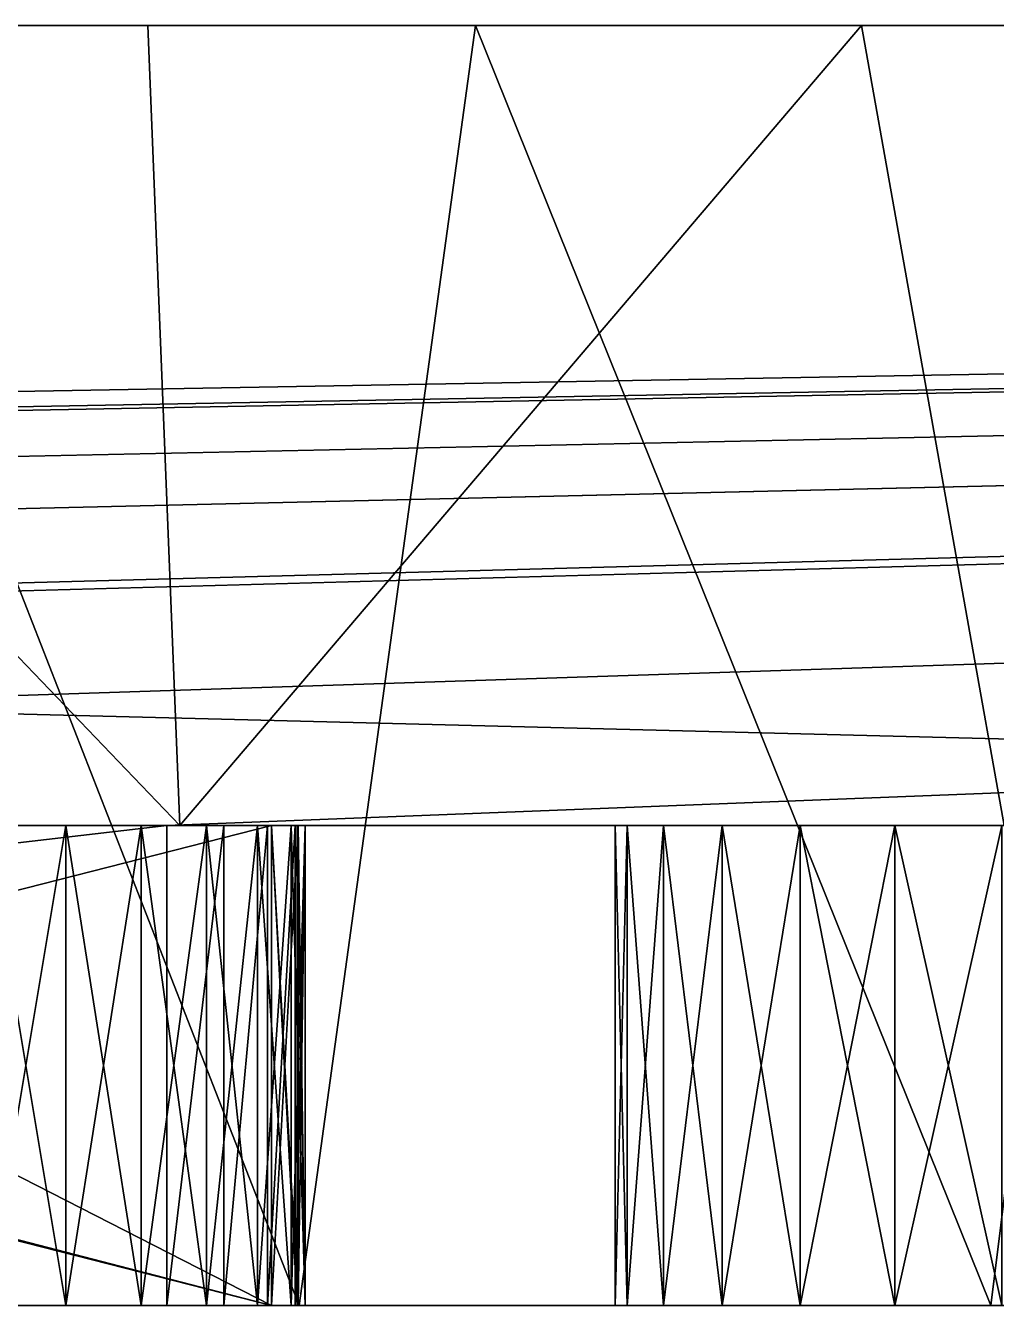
# Model space of a CAD drawing. Header units: millimetres. Extents: x -79 to 79, y 0 to 4.
# Drawn here: x 6.008 to 9.042, y 0 to 4 of the extents above; entities that cross this region are included whole.
import ezdxf

# ---------------------------------------------------------------- set-up
doc = ezdxf.new("R2010")
doc.units = ezdxf.units.MM
doc.header["$LTSCALE"] = 57.942387
for name, color, linetype in [('1', 7, 'CONTINUOUS'), ('14', 7, 'CONTINUOUS'), ('141', 7, 'CONTINUOUS'), ('146', 7, 'CONTINUOUS'), ('151', 7, 'CONTINUOUS'), ('17', 7, 'CONTINUOUS'), ('18', 7, 'CONTINUOUS'), ('188', 7, 'CONTINUOUS'), ('189', 7, 'CONTINUOUS'), ('2', 7, 'CONTINUOUS'), ('22', 7, 'CONTINUOUS'), ('23', 7, 'CONTINUOUS'), ('37', 7, 'CONTINUOUS'), ('38', 7, 'CONTINUOUS'), ('42', 7, 'CONTINUOUS'), ('43', 7, 'CONTINUOUS'), ('5', 7, 'CONTINUOUS'), ('77', 7, 'CONTINUOUS'), ('78', 7, 'CONTINUOUS')]:
    doc.layers.add(name, color=color, linetype=linetype)

msp = doc.modelspace()

# ---------------------------------------------------------------- linework, layer by layer
at = {"layer": '1', "color": 7, "linetype": 'CONTINUOUS'}
for points in [[(-6.4491, 0, 38.5), (6.4491, 0, 38.5), (-79, 0, 42.5), (-6.4491, 0, 38.5)], [(6.4491, 0, 38.5), (20.3188, 0, 38.1743), (-79, 0, 42.5), (6.4491, 0, 38.5)], [(20.5786, 0, 38.5), (21.8478, 0, 38.5), (-79, 0, 42.5), (20.5786, 0, 38.5)], [(21.8478, 0, 38.5), (35.6625, 0, 38.1477), (-79, 0, 42.5), (21.8478, 0, 38.5)], [(20.432, 0, 38.3515), (20.5786, 0, 38.5), (-79, 0, 42.5), (20.432, 0, 38.3515)], [(20.3188, 0, 38.1743), (20.432, 0, 38.3515), (-79, 0, 42.5), (20.3188, 0, 38.1743)], [(35.9773, 0, 38.5), (48.8756, 0, 38.5), (-79, 0, 42.5), (35.9773, 0, 38.5)], [(48.8756, 0, 38.5), (62.7452, 0, 38.1743), (-79, 0, 42.5), (48.8756, 0, 38.5)], [(35.7988, 0, 38.3427), (35.9773, 0, 38.5), (-79, 0, 42.5), (35.7988, 0, 38.3427)], [(35.6625, 0, 38.1477), (35.7988, 0, 38.3427), (-79, 0, 42.5), (35.6625, 0, 38.1477)], [(63.005, 0, 38.5), (64.2742, 0, 38.5), (-79, 0, 42.5), (63.005, 0, 38.5)], [(-79, 0, 42.5), (64.2742, 0, 38.5), (79, 0, 42.5), (-79, 0, 42.5)], [(62.8585, 0, 38.3515), (63.005, 0, 38.5), (-79, 0, 42.5), (62.8585, 0, 38.3515)], [(62.7452, 0, 38.1743), (62.8585, 0, 38.3515), (-79, 0, 42.5), (62.7452, 0, 38.1743)], [(0.8944, 0, -25.4653), (6.7764, 0, -37.2292), (0.9897, 0, -16.7707), (0.8944, 0, -25.4653)], [(6.7764, 0, 37.2292), (0.8944, 0, 25.4653), (6.7764, 0, 5.1972), (6.7764, 0, 37.2292)], [(6.7764, 0, 5.1972), (0.8944, 0, 25.4653), (0.8944, 0, 16.9611), (6.7764, 0, 5.1972)], [(0.9897, 0, -16.7707), (6.7764, 0, -37.2292), (6.7764, 0, -5.1972), (0.9897, 0, -16.7707)], [(6.7764, 0, -47.6236), (3.8412, 0, -53.4941), (4.6222, 0, -57.4909), (6.7764, 0, -47.6236)], [(6.8632, 0, -57.4807), (6.7764, 0, -47.6236), (4.6222, 0, -57.4909), (6.8632, 0, -57.4807)], [(6.1335, 0, -38.6442), (5.882, 0, -38.6764), (6.1335, 0, -46.2086), (6.1335, 0, -38.6442)], [(6.1335, 0, -46.2086), (5.882, 0, -38.6764), (5.882, 0, -46.1764), (6.1335, 0, -46.2086)], [(6.1335, 0, 3.7822), (5.882, 0, 3.75), (6.1335, 0, -3.7822), (6.1335, 0, 3.7822)], [(6.1335, 0, -3.7822), (5.882, 0, 3.75), (5.882, 0, -3.75), (6.1335, 0, -3.7822)], [(6.3689, 0, -38.5498), (6.1335, 0, -38.6442), (6.3689, 0, -46.303), (6.3689, 0, -38.5498)], [(6.3689, 0, -46.303), (6.1335, 0, -38.6442), (6.1335, 0, -46.2086), (6.3689, 0, -46.303)], [(6.3689, 0, 3.8766), (6.1335, 0, 3.7822), (6.3689, 0, -3.8766), (6.3689, 0, 3.8766)], [(6.3689, 0, -3.8766), (6.1335, 0, 3.7822), (6.1335, 0, -3.7822), (6.3689, 0, -3.8766)], [(6.573, 0, -38.3992), (6.3689, 0, -38.5498), (6.573, 0, -46.4536), (6.573, 0, -38.3992)], [(6.573, 0, -46.4536), (6.3689, 0, -38.5498), (6.3689, 0, -46.303), (6.573, 0, -46.4536)], [(6.573, 0, 4.0272), (6.3689, 0, 3.8766), (6.573, 0, -4.0272), (6.573, 0, 4.0272)], [(6.573, 0, -4.0272), (6.3689, 0, 3.8766), (6.3689, 0, -3.8766), (6.573, 0, -4.0272)], [(6.4491, 0, 38.5), (6.6276, 0, 38.3427), (20.3188, 0, 38.1743), (6.4491, 0, 38.5)], [(6.7326, 0, -38.2021), (6.573, 0, -38.3992), (6.7326, 0, -46.6507), (6.7326, 0, -38.2021)], [(6.7326, 0, -46.6507), (6.573, 0, -38.3992), (6.573, 0, -46.4536), (6.7326, 0, -46.6507)], [(6.7326, 0, 4.2243), (6.573, 0, 4.0272), (6.7326, 0, -4.2243), (6.7326, 0, 4.2243)], [(6.7326, 0, -4.2243), (6.573, 0, 4.0272), (6.573, 0, -4.0272), (6.7326, 0, -4.2243)], [(6.6276, 0, 38.3427), (6.7639, 0, 38.1477), (20.3188, 0, 38.1743), (6.6276, 0, 38.3427)], [(6.8375, 0, -37.9712), (6.7326, 0, -38.2021), (6.8375, 0, -46.8816), (6.8375, 0, -37.9712)], [(6.8375, 0, -46.8816), (6.7326, 0, -38.2021), (6.7326, 0, -46.6507), (6.8375, 0, -46.8816)], [(6.8375, 0, 4.4552), (6.7326, 0, 4.2243), (6.8375, 0, -4.4552), (6.8375, 0, 4.4552)], [(6.8375, 0, -4.4552), (6.7326, 0, 4.2243), (6.7326, 0, -4.2243), (6.8375, 0, -4.4552)], [(6.7639, 0, 38.1477), (6.8503, 0, 37.926), (13.5985, 0, 20.7121), (6.7639, 0, 38.1477)], [(20.3188, 0, 38.1743), (6.7639, 0, 38.1477), (14.4368, 0, 26.4104), (20.3188, 0, 38.1743)], [(14.4368, 0, 26.4104), (6.7639, 0, 38.1477), (14.3531, 0, 26.171), (14.4368, 0, 26.4104)], [(14.3531, 0, 26.171), (6.7639, 0, 38.1477), (14.3322, 0, 25.9183), (14.3531, 0, 26.171)], [(14.3322, 0, 25.9183), (6.7639, 0, 38.1477), (13.5985, 0, 20.7121), (14.3322, 0, 25.9183)], [(6.7764, 0, -37.2292), (6.8601, 0, -37.4686), (6.7764, 0, -5.1972), (6.7764, 0, -37.2292)], [(6.7764, 0, -5.1972), (6.8601, 0, -37.4686), (6.8601, 0, -4.9578), (6.7764, 0, -5.1972)], [(6.8568, 0, 37.4534), (6.7764, 0, 37.2292), (6.8601, 0, 4.9578), (6.8568, 0, 37.4534)], [(6.8601, 0, 4.9578), (6.7764, 0, 37.2292), (6.7764, 0, 5.1972), (6.8601, 0, 4.9578)], [(6.8601, 0, -47.3842), (6.7764, 0, -47.6236), (6.8632, 0, -57.4807), (6.8601, 0, -47.3842)], [(6.881, 0, -37.7214), (6.8375, 0, -37.9712), (6.881, 0, -47.1315), (6.881, 0, -37.7214)], [(6.881, 0, -47.1315), (6.8375, 0, -37.9712), (6.8375, 0, -46.8816), (6.881, 0, -47.1315)], [(6.881, 0, 4.7051), (6.8375, 0, 4.4552), (6.881, 0, -4.7051), (6.881, 0, 4.7051)], [(6.881, 0, -4.7051), (6.8375, 0, 4.4552), (6.8375, 0, -4.4552), (6.881, 0, -4.7051)], [(6.8503, 0, 37.926), (6.8819, 0, 37.69), (10.25, 0, 20), (6.8503, 0, 37.926)], [(13.5985, 0, 20.7121), (6.8503, 0, 37.926), (13.4156, 0, 21.0287), (13.5985, 0, 20.7121)], [(13.4156, 0, 21.0287), (6.8503, 0, 37.926), (13.1709, 0, 21.3004), (13.4156, 0, 21.0287)], [(13.1709, 0, 21.3004), (6.8503, 0, 37.926), (12.8752, 0, 21.5153), (13.1709, 0, 21.3004)], [(12.8752, 0, 21.5153), (6.8503, 0, 37.926), (12.5411, 0, 21.6642), (12.8752, 0, 21.5153)], [(12.5411, 0, 21.6642), (6.8503, 0, 37.926), (12.1831, 0, 21.7404), (12.5411, 0, 21.6642)], [(12.1831, 0, 21.7404), (6.8503, 0, 37.926), (11.8169, 0, 21.7404), (12.1831, 0, 21.7404)], [(11.8169, 0, 21.7404), (6.8503, 0, 37.926), (11.4589, 0, 21.6642), (11.8169, 0, 21.7404)], [(11.4589, 0, 21.6642), (6.8503, 0, 37.926), (11.1248, 0, 21.5153), (11.4589, 0, 21.6642)], [(11.1248, 0, 21.5153), (6.8503, 0, 37.926), (10.8291, 0, 21.3004), (11.1248, 0, 21.5153)], [(10.8291, 0, 21.3004), (6.8503, 0, 37.926), (10.5844, 0, 21.0287), (10.8291, 0, 21.3004)], [(10.5844, 0, 21.0287), (6.8503, 0, 37.926), (10.4015, 0, 20.7121), (10.5844, 0, 21.0287)], [(10.4015, 0, 20.7121), (6.8503, 0, 37.926), (10.2884, 0, 20.3644), (10.4015, 0, 20.7121)], [(10.2884, 0, 20.3644), (6.8503, 0, 37.926), (10.25, 0, 20), (10.2884, 0, 20.3644)], [(6.8819, 0, 37.69), (6.8568, 0, 37.4534), (6.881, 0, 4.7051), (6.8819, 0, 37.69)], [(6.881, 0, 4.7051), (6.8568, 0, 37.4534), (6.8601, 0, 4.9578), (6.881, 0, 4.7051)], [(6.8601, 0, -37.4686), (6.881, 0, -37.7214), (6.8601, 0, -4.9578), (6.8601, 0, -37.4686)], [(6.8601, 0, -4.9578), (6.881, 0, -37.7214), (6.881, 0, -4.7051), (6.8601, 0, -4.9578)], [(6.881, 0, -47.1315), (6.8601, 0, -47.3842), (6.8632, 0, -57.4807), (6.881, 0, -47.1315)], [(9.025, 0, -57.4674), (6.881, 0, -47.1315), (6.8632, 0, -57.4807), (9.025, 0, -57.4674)], [(6.881, 0, -37.7214), (6.881, 0, -47.1315), (9.025, 0, -57.4674), (6.881, 0, -37.7214)], [(6.881, 0, -37.7214), (7.85, 0, -29), (6.881, 0, -4.7051), (6.881, 0, -37.7214)], [(7.85, 0, -29), (6.881, 0, -37.7214), (9.025, 0, -57.4674), (7.85, 0, -29)], [(7.85, 0, -29), (6.8819, 0, 37.69), (6.881, 0, 4.7051), (7.85, 0, -29)], [(7.85, 0, -29), (6.881, 0, 4.7051), (6.881, 0, -4.7051), (7.85, 0, -29)], [(6.8819, 0, 37.69), (10.25, 0, -20), (10.25, 0, 20), (6.8819, 0, 37.69)], [(10.25, 0, -20), (6.8819, 0, 37.69), (10.1411, 0, -27.3358), (10.25, 0, -20)], [(10.1411, 0, -27.3358), (6.8819, 0, 37.69), (9.7831, 0, -27.2596), (10.1411, 0, -27.3358)], [(9.7831, 0, -27.2596), (6.8819, 0, 37.69), (9.4169, 0, -27.2596), (9.7831, 0, -27.2596)], [(9.4169, 0, -27.2596), (6.8819, 0, 37.69), (9.0589, 0, -27.3358), (9.4169, 0, -27.2596)], [(9.0589, 0, -27.3358), (6.8819, 0, 37.69), (8.7248, 0, -27.4847), (9.0589, 0, -27.3358)], [(8.7248, 0, -27.4847), (6.8819, 0, 37.69), (8.4291, 0, -27.6996), (8.7248, 0, -27.4847)], [(8.4291, 0, -27.6996), (6.8819, 0, 37.69), (8.1844, 0, -27.9713), (8.4291, 0, -27.6996)], [(8.1844, 0, -27.9713), (6.8819, 0, 37.69), (8.0015, 0, -28.2879), (8.1844, 0, -27.9713)], [(8.0015, 0, -28.2879), (6.8819, 0, 37.69), (7.8884, 0, -28.6356), (8.0015, 0, -28.2879)], [(7.8884, 0, -28.6356), (6.8819, 0, 37.69), (7.85, 0, -29), (7.8884, 0, -28.6356)], [(7.8884, 0, -29.3644), (7.85, 0, -29), (9.025, 0, -57.4674), (7.8884, 0, -29.3644)], [(8.0015, 0, -29.7121), (7.8884, 0, -29.3644), (9.025, 0, -57.4674), (8.0015, 0, -29.7121)], [(8.1844, 0, -30.0287), (8.0015, 0, -29.7121), (9.025, 0, -57.4674), (8.1844, 0, -30.0287)], [(8.4291, 0, -30.3004), (8.1844, 0, -30.0287), (9.025, 0, -57.4674), (8.4291, 0, -30.3004)], [(8.7248, 0, -30.5153), (8.4291, 0, -30.3004), (9.025, 0, -57.4674), (8.7248, 0, -30.5153)], [(9.0589, 0, -30.6642), (8.7248, 0, -30.5153), (9.025, 0, -57.4674), (9.0589, 0, -30.6642)], [(11.1175, 0, -57.4504), (9.0589, 0, -30.6642), (9.025, 0, -57.4674), (11.1175, 0, -57.4504)]]:
    msp.add_3dface(points, dxfattribs=at)
at = {"layer": '14', "color": 7, "linetype": 'CONTINUOUS'}
for points in [[(6.8632, 0, -57.4807), (4.6222, 0, -57.4909), (5.2992, 4, -57.4887), (6.8632, 0, -57.4807)], [(7.4135, 4, -57.4779), (6.8632, 0, -57.4807), (5.2992, 4, -57.4887), (7.4135, 4, -57.4779)], [(9.025, 0, -57.4674), (6.8632, 0, -57.4807), (7.4135, 4, -57.4779), (9.025, 0, -57.4674)], [(9.5224, 4, -57.4635), (9.025, 0, -57.4674), (7.4135, 4, -57.4779), (9.5224, 4, -57.4635)], [(11.1175, 0, -57.4504), (9.025, 0, -57.4674), (9.5224, 4, -57.4635), (11.1175, 0, -57.4504)]]:
    msp.add_3dface(points, dxfattribs=at)
at = {"layer": '141', "color": 7, "linetype": 'CONTINUOUS'}
for points in [[(-79, 4, 42.5), (79, 4, 42.5), (-70, 4, 38.5), (-79, 4, 42.5)], [(-70, 4, 38.5), (79, 4, 42.5), (70, 4, 38.5), (-70, 4, 38.5)], [(6.3893, 4, -53.4837), (5.2992, 4, -57.4887), (4.093, 4, -53.493), (6.3893, 4, -53.4837)], [(7.4135, 4, -57.4779), (5.2992, 4, -57.4887), (6.3893, 4, -53.4837), (7.4135, 4, -57.4779)], [(8.6208, 4, -53.4704), (7.4135, 4, -57.4779), (6.3893, 4, -53.4837), (8.6208, 4, -53.4704)], [(9.5224, 4, -57.4635), (7.4135, 4, -57.4779), (8.6208, 4, -53.4704), (9.5224, 4, -57.4635)], [(10.7978, 4, -53.453), (9.5224, 4, -57.4635), (8.6208, 4, -53.4704), (10.7978, 4, -53.453)]]:
    msp.add_3dface(points, dxfattribs=at)
at = {"layer": '146', "color": 7, "linetype": 'CONTINUOUS'}
for points in [[(-64.2742, 1.5, 38.5), (-70, 1.5, 38.5), (70, 4, 38.5), (-64.2742, 1.5, 38.5)], [(-70, 1.5, 38.5), (-70, 4, 38.5), (70, 4, 38.5), (-70, 1.5, 38.5)], [(-63.005, 1.5, 38.5), (-64.2742, 1.5, 38.5), (70, 4, 38.5), (-63.005, 1.5, 38.5)], [(-48.8756, 1.5, 38.5), (-63.005, 1.5, 38.5), (70, 4, 38.5), (-48.8756, 1.5, 38.5)], [(-35.9773, 1.5, 38.5), (-48.8756, 1.5, 38.5), (70, 4, 38.5), (-35.9773, 1.5, 38.5)], [(-21.8478, 1.5, 38.5), (-35.9773, 1.5, 38.5), (70, 4, 38.5), (-21.8478, 1.5, 38.5)], [(-20.5786, 1.5, 38.5), (-21.8478, 1.5, 38.5), (70, 4, 38.5), (-20.5786, 1.5, 38.5)], [(-6.4491, 1.5, 38.5), (-20.5786, 1.5, 38.5), (70, 4, 38.5), (-6.4491, 1.5, 38.5)], [(6.4491, 1.5, 38.5), (-6.4491, 1.5, 38.5), (70, 4, 38.5), (6.4491, 1.5, 38.5)], [(20.5786, 1.5, 38.5), (6.4491, 1.5, 38.5), (70, 4, 38.5), (20.5786, 1.5, 38.5)], [(6.4491, 0, 38.5), (-6.4491, 0, 38.5), (6.4491, 1.5, 38.5), (6.4491, 0, 38.5)], [(6.4491, 1.5, 38.5), (-6.4491, 0, 38.5), (-6.4491, 1.5, 38.5), (6.4491, 1.5, 38.5)]]:
    msp.add_3dface(points, dxfattribs=at)
at = {"layer": '151', "color": 7, "linetype": 'CONTINUOUS'}
for points in [[(3.8412, 1.5, -53.4941), (6.4902, 1.5, -53.4823), (4.093, 4, -53.493), (3.8412, 1.5, -53.4941)], [(6.4902, 1.5, -53.4823), (6.3893, 4, -53.4837), (4.093, 4, -53.493), (6.4902, 1.5, -53.4823)], [(6.4902, 1.5, -53.4823), (8.6208, 4, -53.4704), (6.3893, 4, -53.4837), (6.4902, 1.5, -53.4823)], [(6.4902, 1.5, -53.4823), (9.066, 1.5, -53.4662), (8.6208, 4, -53.4704), (6.4902, 1.5, -53.4823)], [(9.066, 1.5, -53.4662), (10.7978, 4, -53.453), (8.6208, 4, -53.4704), (9.066, 1.5, -53.4662)]]:
    msp.add_3dface(points, dxfattribs=at)
at = {"layer": '17', "color": 7, "linetype": 'CONTINUOUS'}
for points in [[(6.1335, 0, -3.7822), (5.882, 0, -3.75), (6.1335, 1.5, -3.7822), (6.1335, 0, -3.7822)], [(5.882, 0, -3.75), (5.882, 1.5, -3.75), (6.1335, 1.5, -3.7822), (5.882, 0, -3.75)], [(6.3689, 0, -3.8766), (6.1335, 0, -3.7822), (6.3689, 1.5, -3.8766), (6.3689, 0, -3.8766)], [(6.1335, 0, -3.7822), (6.1335, 1.5, -3.7822), (6.3689, 1.5, -3.8766), (6.1335, 0, -3.7822)], [(6.573, 0, -4.0272), (6.3689, 0, -3.8766), (6.573, 1.5, -4.0272), (6.573, 0, -4.0272)], [(6.3689, 0, -3.8766), (6.3689, 1.5, -3.8766), (6.573, 1.5, -4.0272), (6.3689, 0, -3.8766)], [(6.7326, 0, -4.2243), (6.573, 0, -4.0272), (6.7326, 1.5, -4.2243), (6.7326, 0, -4.2243)], [(6.573, 0, -4.0272), (6.573, 1.5, -4.0272), (6.7326, 1.5, -4.2243), (6.573, 0, -4.0272)], [(6.8375, 0, -4.4552), (6.7326, 0, -4.2243), (6.8375, 1.5, -4.4552), (6.8375, 0, -4.4552)], [(6.7326, 0, -4.2243), (6.7326, 1.5, -4.2243), (6.8375, 1.5, -4.4552), (6.7326, 0, -4.2243)], [(6.7764, 0, -5.1972), (6.8601, 0, -4.9578), (6.7764, 1.5, -5.1972), (6.7764, 0, -5.1972)], [(6.7764, 1.5, -5.1972), (6.8601, 0, -4.9578), (6.8601, 1.5, -4.9578), (6.7764, 1.5, -5.1972)], [(6.881, 0, -4.7051), (6.8375, 0, -4.4552), (6.881, 1.5, -4.7051), (6.881, 0, -4.7051)], [(6.8375, 0, -4.4552), (6.8375, 1.5, -4.4552), (6.881, 1.5, -4.7051), (6.8375, 0, -4.4552)], [(6.8601, 0, -4.9578), (6.881, 0, -4.7051), (6.8601, 1.5, -4.9578), (6.8601, 0, -4.9578)], [(6.881, 0, -4.7051), (6.881, 1.5, -4.7051), (6.8601, 1.5, -4.9578), (6.881, 0, -4.7051)]]:
    msp.add_3dface(points, dxfattribs=at)
at = {"layer": '18', "color": 7, "linetype": 'CONTINUOUS'}
for points in [[(0.9897, 0, -16.7707), (6.7764, 0, -5.1972), (0.9897, 1.5, -16.7707), (0.9897, 0, -16.7707)], [(6.7764, 0, -5.1972), (6.7764, 1.5, -5.1972), (0.9897, 1.5, -16.7707), (6.7764, 0, -5.1972)]]:
    msp.add_3dface(points, dxfattribs=at)
at = {"layer": '188', "color": 7, "linetype": 'CONTINUOUS'}
for points in [[(7.8884, 0, -28.6356), (7.85, 0, -29), (7.8884, 1.5, -28.6356), (7.8884, 0, -28.6356)], [(7.85, 0, -29), (7.85, 1.5, -29), (7.8884, 1.5, -28.6356), (7.85, 0, -29)], [(8.0015, 0, -28.2879), (7.8884, 0, -28.6356), (8.0015, 1.5, -28.2879), (8.0015, 0, -28.2879)], [(7.8884, 0, -28.6356), (7.8884, 1.5, -28.6356), (8.0015, 1.5, -28.2879), (7.8884, 0, -28.6356)], [(8.1844, 0, -27.9713), (8.0015, 0, -28.2879), (8.1844, 1.5, -27.9713), (8.1844, 0, -27.9713)], [(8.0015, 0, -28.2879), (8.0015, 1.5, -28.2879), (8.1844, 1.5, -27.9713), (8.0015, 0, -28.2879)], [(8.4291, 0, -27.6996), (8.1844, 0, -27.9713), (8.4291, 1.5, -27.6996), (8.4291, 0, -27.6996)], [(8.1844, 0, -27.9713), (8.1844, 1.5, -27.9713), (8.4291, 1.5, -27.6996), (8.1844, 0, -27.9713)], [(8.7248, 0, -27.4847), (8.4291, 0, -27.6996), (8.7248, 1.5, -27.4847), (8.7248, 0, -27.4847)], [(8.4291, 0, -27.6996), (8.4291, 1.5, -27.6996), (8.7248, 1.5, -27.4847), (8.4291, 0, -27.6996)], [(9.0589, 0, -27.3358), (8.7248, 0, -27.4847), (9.0589, 1.5, -27.3358), (9.0589, 0, -27.3358)], [(8.7248, 0, -27.4847), (8.7248, 1.5, -27.4847), (9.0589, 1.5, -27.3358), (8.7248, 0, -27.4847)]]:
    msp.add_3dface(points, dxfattribs=at)
at = {"layer": '189', "color": 7, "linetype": 'CONTINUOUS'}
for points in [[(7.85, 0, -29), (7.8884, 0, -29.3644), (7.85, 1.5, -29), (7.85, 0, -29)], [(7.8884, 0, -29.3644), (7.8884, 1.5, -29.3644), (7.85, 1.5, -29), (7.8884, 0, -29.3644)], [(7.8884, 0, -29.3644), (8.0015, 0, -29.7121), (7.8884, 1.5, -29.3644), (7.8884, 0, -29.3644)], [(8.0015, 0, -29.7121), (8.0015, 1.5, -29.7121), (7.8884, 1.5, -29.3644), (8.0015, 0, -29.7121)], [(8.0015, 0, -29.7121), (8.1844, 0, -30.0287), (8.0015, 1.5, -29.7121), (8.0015, 0, -29.7121)], [(8.1844, 0, -30.0287), (8.1844, 1.5, -30.0287), (8.0015, 1.5, -29.7121), (8.1844, 0, -30.0287)], [(8.1844, 0, -30.0287), (8.4291, 0, -30.3004), (8.1844, 1.5, -30.0287), (8.1844, 0, -30.0287)], [(8.4291, 0, -30.3004), (8.4291, 1.5, -30.3004), (8.1844, 1.5, -30.0287), (8.4291, 0, -30.3004)], [(8.4291, 0, -30.3004), (8.7248, 0, -30.5153), (8.4291, 1.5, -30.3004), (8.4291, 0, -30.3004)], [(8.7248, 0, -30.5153), (8.7248, 1.5, -30.5153), (8.4291, 1.5, -30.3004), (8.7248, 0, -30.5153)], [(8.7248, 0, -30.5153), (9.0589, 0, -30.6642), (8.7248, 1.5, -30.5153), (8.7248, 0, -30.5153)], [(9.0589, 0, -30.6642), (9.0589, 1.5, -30.6642), (8.7248, 1.5, -30.5153), (9.0589, 0, -30.6642)]]:
    msp.add_3dface(points, dxfattribs=at)
at = {"layer": '2', "color": 7, "linetype": 'CONTINUOUS'}
for points in [[(6.7764, 1.5, -37.2292), (0.8944, 1.5, -25.4653), (6.7764, 1.5, -5.1972), (6.7764, 1.5, -37.2292)], [(6.7764, 1.5, -5.1972), (0.8944, 1.5, -25.4653), (0.9897, 1.5, -16.7707), (6.7764, 1.5, -5.1972)], [(6.7764, 1.5, 5.1972), (0.8944, 1.5, 16.9611), (6.7764, 1.5, 37.2292), (6.7764, 1.5, 5.1972)], [(6.7764, 1.5, 37.2292), (0.8944, 1.5, 16.9611), (0.8944, 1.5, 25.4653), (6.7764, 1.5, 37.2292)], [(3.8412, 1.5, -53.4941), (6.7764, 1.5, -47.6236), (6.4902, 1.5, -53.4823), (3.8412, 1.5, -53.4941)], [(5.882, 1.5, -38.6764), (6.1335, 1.5, -38.6442), (5.882, 1.5, -46.1764), (5.882, 1.5, -38.6764)], [(5.882, 1.5, -46.1764), (6.1335, 1.5, -38.6442), (6.1335, 1.5, -46.2086), (5.882, 1.5, -46.1764)], [(5.882, 1.5, 3.75), (6.1335, 1.5, 3.7822), (5.882, 1.5, -3.75), (5.882, 1.5, 3.75)], [(5.882, 1.5, -3.75), (6.1335, 1.5, 3.7822), (6.1335, 1.5, -3.7822), (5.882, 1.5, -3.75)], [(6.1335, 1.5, -38.6442), (6.3689, 1.5, -38.5498), (6.1335, 1.5, -46.2086), (6.1335, 1.5, -38.6442)], [(6.1335, 1.5, -46.2086), (6.3689, 1.5, -38.5498), (6.3689, 1.5, -46.303), (6.1335, 1.5, -46.2086)], [(6.1335, 1.5, 3.7822), (6.3689, 1.5, 3.8766), (6.1335, 1.5, -3.7822), (6.1335, 1.5, 3.7822)], [(6.1335, 1.5, -3.7822), (6.3689, 1.5, 3.8766), (6.3689, 1.5, -3.8766), (6.1335, 1.5, -3.7822)], [(6.3689, 1.5, -38.5498), (6.573, 1.5, -38.3992), (6.3689, 1.5, -46.303), (6.3689, 1.5, -38.5498)], [(6.3689, 1.5, -46.303), (6.573, 1.5, -38.3992), (6.573, 1.5, -46.4536), (6.3689, 1.5, -46.303)], [(6.3689, 1.5, 3.8766), (6.573, 1.5, 4.0272), (6.3689, 1.5, -3.8766), (6.3689, 1.5, 3.8766)], [(6.3689, 1.5, -3.8766), (6.573, 1.5, 4.0272), (6.573, 1.5, -4.0272), (6.3689, 1.5, -3.8766)], [(6.4491, 1.5, 38.5), (20.5786, 1.5, 38.5), (6.6276, 1.5, 38.3427), (6.4491, 1.5, 38.5)], [(8.7248, 1.5, -30.5153), (9.0589, 1.5, -30.6642), (6.4902, 1.5, -53.4823), (8.7248, 1.5, -30.5153)], [(6.4902, 1.5, -53.4823), (9.0589, 1.5, -30.6642), (9.066, 1.5, -53.4662), (6.4902, 1.5, -53.4823)], [(8.4291, 1.5, -30.3004), (8.7248, 1.5, -30.5153), (6.4902, 1.5, -53.4823), (8.4291, 1.5, -30.3004)], [(8.1844, 1.5, -30.0287), (8.4291, 1.5, -30.3004), (6.4902, 1.5, -53.4823), (8.1844, 1.5, -30.0287)], [(8.0015, 1.5, -29.7121), (8.1844, 1.5, -30.0287), (6.4902, 1.5, -53.4823), (8.0015, 1.5, -29.7121)], [(6.881, 1.5, -47.1315), (8.0015, 1.5, -29.7121), (6.4902, 1.5, -53.4823), (6.881, 1.5, -47.1315)], [(6.8601, 1.5, -47.3842), (6.881, 1.5, -47.1315), (6.4902, 1.5, -53.4823), (6.8601, 1.5, -47.3842)], [(6.7764, 1.5, -47.6236), (6.8601, 1.5, -47.3842), (6.4902, 1.5, -53.4823), (6.7764, 1.5, -47.6236)], [(6.573, 1.5, -38.3992), (6.7326, 1.5, -38.2021), (6.573, 1.5, -46.4536), (6.573, 1.5, -38.3992)], [(6.573, 1.5, -46.4536), (6.7326, 1.5, -38.2021), (6.7326, 1.5, -46.6507), (6.573, 1.5, -46.4536)], [(6.573, 1.5, 4.0272), (6.7326, 1.5, 4.2243), (6.573, 1.5, -4.0272), (6.573, 1.5, 4.0272)], [(6.573, 1.5, -4.0272), (6.7326, 1.5, 4.2243), (6.7326, 1.5, -4.2243), (6.573, 1.5, -4.0272)], [(6.6276, 1.5, 38.3427), (20.5786, 1.5, 38.5), (6.7639, 1.5, 38.1477), (6.6276, 1.5, 38.3427)], [(6.7326, 1.5, -38.2021), (6.8375, 1.5, -37.9712), (6.7326, 1.5, -46.6507), (6.7326, 1.5, -38.2021)], [(6.7326, 1.5, -46.6507), (6.8375, 1.5, -37.9712), (6.8375, 1.5, -46.8816), (6.7326, 1.5, -46.6507)], [(6.7326, 1.5, 4.2243), (6.8375, 1.5, 4.4552), (6.7326, 1.5, -4.2243), (6.7326, 1.5, 4.2243)], [(6.7326, 1.5, -4.2243), (6.8375, 1.5, 4.4552), (6.8375, 1.5, -4.4552), (6.7326, 1.5, -4.2243)], [(6.7639, 1.5, 38.1477), (20.5786, 1.5, 38.5), (6.8503, 1.5, 37.926), (6.7639, 1.5, 38.1477)], [(6.8601, 1.5, -37.4686), (6.7764, 1.5, -37.2292), (6.8601, 1.5, -4.9578), (6.8601, 1.5, -37.4686)], [(6.7764, 1.5, -37.2292), (6.7764, 1.5, -5.1972), (6.8601, 1.5, -4.9578), (6.7764, 1.5, -37.2292)], [(6.8601, 1.5, 4.9578), (6.7764, 1.5, 5.1972), (6.8568, 1.5, 37.4534), (6.8601, 1.5, 4.9578)], [(6.8568, 1.5, 37.4534), (6.7764, 1.5, 5.1972), (6.7764, 1.5, 37.2292), (6.8568, 1.5, 37.4534)], [(6.8375, 1.5, -37.9712), (6.881, 1.5, -37.7214), (6.8375, 1.5, -46.8816), (6.8375, 1.5, -37.9712)], [(6.8375, 1.5, -46.8816), (6.881, 1.5, -37.7214), (6.881, 1.5, -47.1315), (6.8375, 1.5, -46.8816)], [(6.8375, 1.5, 4.4552), (6.881, 1.5, 4.7051), (6.8375, 1.5, -4.4552), (6.8375, 1.5, 4.4552)], [(6.8375, 1.5, -4.4552), (6.881, 1.5, 4.7051), (6.881, 1.5, -4.7051), (6.8375, 1.5, -4.4552)], [(6.8503, 1.5, 37.926), (20.5786, 1.5, 38.5), (6.8819, 1.5, 37.69), (6.8503, 1.5, 37.926)], [(6.8819, 1.5, 37.69), (6.8601, 1.5, 4.9578), (6.8568, 1.5, 37.4534), (6.8819, 1.5, 37.69)], [(6.881, 1.5, -37.7214), (6.8601, 1.5, -37.4686), (6.881, 1.5, -4.7051), (6.881, 1.5, -37.7214)], [(6.881, 1.5, -4.7051), (6.8601, 1.5, -37.4686), (6.8601, 1.5, -4.9578), (6.881, 1.5, -4.7051)], [(6.881, 1.5, 4.7051), (6.8601, 1.5, 4.9578), (6.8819, 1.5, 37.69), (6.881, 1.5, 4.7051)], [(6.881, 1.5, -4.7051), (6.881, 1.5, 4.7051), (7.85, 1.5, -29), (6.881, 1.5, -4.7051)], [(6.881, 1.5, -37.7214), (6.881, 1.5, -4.7051), (7.85, 1.5, -29), (6.881, 1.5, -37.7214)], [(7.8884, 1.5, -29.3644), (8.0015, 1.5, -29.7121), (6.881, 1.5, -47.1315), (7.8884, 1.5, -29.3644)], [(7.85, 1.5, -29), (7.8884, 1.5, -29.3644), (6.881, 1.5, -47.1315), (7.85, 1.5, -29)], [(6.881, 1.5, -47.1315), (6.881, 1.5, -37.7214), (7.85, 1.5, -29), (6.881, 1.5, -47.1315)], [(6.8819, 1.5, 37.69), (7.85, 1.5, -29), (6.881, 1.5, 4.7051), (6.8819, 1.5, 37.69)], [(10.2884, 1.5, 20.3644), (10.25, 1.5, 20), (6.8819, 1.5, 37.69), (10.2884, 1.5, 20.3644)], [(10.25, 1.5, 20), (7.85, 1.5, -29), (6.8819, 1.5, 37.69), (10.25, 1.5, 20)], [(10.4015, 1.5, 20.7121), (10.2884, 1.5, 20.3644), (6.8819, 1.5, 37.69), (10.4015, 1.5, 20.7121)], [(20.3188, 1.5, 38.1743), (10.4015, 1.5, 20.7121), (6.8819, 1.5, 37.69), (20.3188, 1.5, 38.1743)], [(20.432, 1.5, 38.3515), (20.3188, 1.5, 38.1743), (6.8819, 1.5, 37.69), (20.432, 1.5, 38.3515)], [(20.5786, 1.5, 38.5), (20.432, 1.5, 38.3515), (6.8819, 1.5, 37.69), (20.5786, 1.5, 38.5)], [(7.85, 1.5, -29), (10.25, 1.5, 20), (7.8884, 1.5, -28.6356), (7.85, 1.5, -29)], [(7.8884, 1.5, -28.6356), (10.25, 1.5, 20), (8.0015, 1.5, -28.2879), (7.8884, 1.5, -28.6356)], [(8.0015, 1.5, -28.2879), (10.25, 1.5, 20), (8.1844, 1.5, -27.9713), (8.0015, 1.5, -28.2879)], [(8.1844, 1.5, -27.9713), (10.25, 1.5, 20), (8.4291, 1.5, -27.6996), (8.1844, 1.5, -27.9713)], [(8.4291, 1.5, -27.6996), (10.25, 1.5, 20), (8.7248, 1.5, -27.4847), (8.4291, 1.5, -27.6996)], [(8.7248, 1.5, -27.4847), (10.25, 1.5, 20), (9.0589, 1.5, -27.3358), (8.7248, 1.5, -27.4847)]]:
    msp.add_3dface(points, dxfattribs=at)
at = {"layer": '22', "color": 7, "linetype": 'CONTINUOUS'}
for points in [[(6.7764, 0, 5.1972), (0.8944, 0, 16.9611), (6.7764, 1.5, 5.1972), (6.7764, 0, 5.1972)], [(0.8944, 0, 16.9611), (0.8944, 1.5, 16.9611), (6.7764, 1.5, 5.1972), (0.8944, 0, 16.9611)]]:
    msp.add_3dface(points, dxfattribs=at)
at = {"layer": '23', "color": 7, "linetype": 'CONTINUOUS'}
for points in [[(5.882, 0, 3.75), (6.1335, 0, 3.7822), (5.882, 1.5, 3.75), (5.882, 0, 3.75)], [(5.882, 1.5, 3.75), (6.1335, 0, 3.7822), (6.1335, 1.5, 3.7822), (5.882, 1.5, 3.75)], [(6.1335, 0, 3.7822), (6.3689, 0, 3.8766), (6.1335, 1.5, 3.7822), (6.1335, 0, 3.7822)], [(6.3689, 0, 3.8766), (6.3689, 1.5, 3.8766), (6.1335, 1.5, 3.7822), (6.3689, 0, 3.8766)], [(6.3689, 0, 3.8766), (6.573, 0, 4.0272), (6.3689, 1.5, 3.8766), (6.3689, 0, 3.8766)], [(6.573, 0, 4.0272), (6.573, 1.5, 4.0272), (6.3689, 1.5, 3.8766), (6.573, 0, 4.0272)], [(6.573, 0, 4.0272), (6.7326, 0, 4.2243), (6.573, 1.5, 4.0272), (6.573, 0, 4.0272)], [(6.7326, 0, 4.2243), (6.7326, 1.5, 4.2243), (6.573, 1.5, 4.0272), (6.7326, 0, 4.2243)], [(6.7326, 0, 4.2243), (6.8375, 0, 4.4552), (6.7326, 1.5, 4.2243), (6.7326, 0, 4.2243)], [(6.8375, 0, 4.4552), (6.8375, 1.5, 4.4552), (6.7326, 1.5, 4.2243), (6.8375, 0, 4.4552)], [(6.8601, 0, 4.9578), (6.7764, 0, 5.1972), (6.8601, 1.5, 4.9578), (6.8601, 0, 4.9578)], [(6.7764, 0, 5.1972), (6.7764, 1.5, 5.1972), (6.8601, 1.5, 4.9578), (6.7764, 0, 5.1972)], [(6.8375, 0, 4.4552), (6.881, 0, 4.7051), (6.8375, 1.5, 4.4552), (6.8375, 0, 4.4552)], [(6.881, 0, 4.7051), (6.881, 1.5, 4.7051), (6.8375, 1.5, 4.4552), (6.881, 0, 4.7051)], [(6.881, 0, 4.7051), (6.8601, 0, 4.9578), (6.881, 1.5, 4.7051), (6.881, 0, 4.7051)], [(6.8601, 0, 4.9578), (6.8601, 1.5, 4.9578), (6.881, 1.5, 4.7051), (6.8601, 0, 4.9578)]]:
    msp.add_3dface(points, dxfattribs=at)
at = {"layer": '37', "color": 7, "linetype": 'CONTINUOUS'}
for points in [[(6.1335, 0, -46.2086), (5.882, 0, -46.1764), (6.1335, 1.5, -46.2086), (6.1335, 0, -46.2086)], [(5.882, 0, -46.1764), (5.882, 1.5, -46.1764), (6.1335, 1.5, -46.2086), (5.882, 0, -46.1764)], [(6.3689, 0, -46.303), (6.1335, 0, -46.2086), (6.3689, 1.5, -46.303), (6.3689, 0, -46.303)], [(6.1335, 0, -46.2086), (6.1335, 1.5, -46.2086), (6.3689, 1.5, -46.303), (6.1335, 0, -46.2086)], [(6.573, 0, -46.4536), (6.3689, 0, -46.303), (6.573, 1.5, -46.4536), (6.573, 0, -46.4536)], [(6.3689, 0, -46.303), (6.3689, 1.5, -46.303), (6.573, 1.5, -46.4536), (6.3689, 0, -46.303)], [(6.7326, 0, -46.6507), (6.573, 0, -46.4536), (6.7326, 1.5, -46.6507), (6.7326, 0, -46.6507)], [(6.573, 0, -46.4536), (6.573, 1.5, -46.4536), (6.7326, 1.5, -46.6507), (6.573, 0, -46.4536)], [(6.8375, 0, -46.8816), (6.7326, 0, -46.6507), (6.8375, 1.5, -46.8816), (6.8375, 0, -46.8816)], [(6.7326, 0, -46.6507), (6.7326, 1.5, -46.6507), (6.8375, 1.5, -46.8816), (6.7326, 0, -46.6507)], [(6.7764, 0, -47.6236), (6.8601, 0, -47.3842), (6.7764, 1.5, -47.6236), (6.7764, 0, -47.6236)], [(6.8601, 0, -47.3842), (6.8601, 1.5, -47.3842), (6.7764, 1.5, -47.6236), (6.8601, 0, -47.3842)], [(6.881, 0, -47.1315), (6.8375, 0, -46.8816), (6.881, 1.5, -47.1315), (6.881, 0, -47.1315)], [(6.8375, 0, -46.8816), (6.8375, 1.5, -46.8816), (6.881, 1.5, -47.1315), (6.8375, 0, -46.8816)], [(6.8601, 0, -47.3842), (6.881, 0, -47.1315), (6.8601, 1.5, -47.3842), (6.8601, 0, -47.3842)], [(6.881, 0, -47.1315), (6.881, 1.5, -47.1315), (6.8601, 1.5, -47.3842), (6.881, 0, -47.1315)]]:
    msp.add_3dface(points, dxfattribs=at)
at = {"layer": '38', "color": 7, "linetype": 'CONTINUOUS'}
for points in [[(3.8412, 0, -53.4941), (6.7764, 0, -47.6236), (3.8412, 1.5, -53.4941), (3.8412, 0, -53.4941)], [(6.7764, 0, -47.6236), (6.7764, 1.5, -47.6236), (3.8412, 1.5, -53.4941), (6.7764, 0, -47.6236)]]:
    msp.add_3dface(points, dxfattribs=at)
at = {"layer": '42', "color": 7, "linetype": 'CONTINUOUS'}
for points in [[(6.7764, 0, -37.2292), (0.8944, 0, -25.4653), (6.7764, 1.5, -37.2292), (6.7764, 0, -37.2292)], [(0.8944, 0, -25.4653), (0.8944, 1.5, -25.4653), (6.7764, 1.5, -37.2292), (0.8944, 0, -25.4653)]]:
    msp.add_3dface(points, dxfattribs=at)
at = {"layer": '43', "color": 7, "linetype": 'CONTINUOUS'}
for points in [[(5.882, 0, -38.6764), (6.1335, 0, -38.6442), (5.882, 1.5, -38.6764), (5.882, 0, -38.6764)], [(6.1335, 0, -38.6442), (6.1335, 1.5, -38.6442), (5.882, 1.5, -38.6764), (6.1335, 0, -38.6442)], [(6.1335, 0, -38.6442), (6.3689, 0, -38.5498), (6.1335, 1.5, -38.6442), (6.1335, 0, -38.6442)], [(6.3689, 0, -38.5498), (6.3689, 1.5, -38.5498), (6.1335, 1.5, -38.6442), (6.3689, 0, -38.5498)], [(6.3689, 0, -38.5498), (6.573, 0, -38.3992), (6.3689, 1.5, -38.5498), (6.3689, 0, -38.5498)], [(6.573, 0, -38.3992), (6.573, 1.5, -38.3992), (6.3689, 1.5, -38.5498), (6.573, 0, -38.3992)], [(6.573, 0, -38.3992), (6.7326, 0, -38.2021), (6.573, 1.5, -38.3992), (6.573, 0, -38.3992)], [(6.7326, 0, -38.2021), (6.7326, 1.5, -38.2021), (6.573, 1.5, -38.3992), (6.7326, 0, -38.2021)], [(6.7326, 0, -38.2021), (6.8375, 0, -37.9712), (6.7326, 1.5, -38.2021), (6.7326, 0, -38.2021)], [(6.8375, 0, -37.9712), (6.8375, 1.5, -37.9712), (6.7326, 1.5, -38.2021), (6.8375, 0, -37.9712)], [(6.8601, 0, -37.4686), (6.7764, 0, -37.2292), (6.8601, 1.5, -37.4686), (6.8601, 0, -37.4686)], [(6.7764, 0, -37.2292), (6.7764, 1.5, -37.2292), (6.8601, 1.5, -37.4686), (6.7764, 0, -37.2292)], [(6.8375, 0, -37.9712), (6.881, 0, -37.7214), (6.8375, 1.5, -37.9712), (6.8375, 0, -37.9712)], [(6.881, 0, -37.7214), (6.881, 1.5, -37.7214), (6.8375, 1.5, -37.9712), (6.881, 0, -37.7214)], [(6.881, 0, -37.7214), (6.8601, 0, -37.4686), (6.881, 1.5, -37.7214), (6.881, 0, -37.7214)], [(6.8601, 0, -37.4686), (6.8601, 1.5, -37.4686), (6.881, 1.5, -37.7214), (6.8601, 0, -37.4686)]]:
    msp.add_3dface(points, dxfattribs=at)
at = {"layer": '5', "color": 7, "linetype": 'CONTINUOUS'}
for points in [[(-79, 0, 42.5), (79, 0, 42.5), (-79, 4, 42.5), (-79, 0, 42.5)], [(-79, 4, 42.5), (79, 0, 42.5), (79, 4, 42.5), (-79, 4, 42.5)]]:
    msp.add_3dface(points, dxfattribs=at)
at = {"layer": '77', "color": 7, "linetype": 'CONTINUOUS'}
for points in [[(6.6276, 0, 38.3427), (6.4491, 0, 38.5), (6.6276, 1.5, 38.3427), (6.6276, 0, 38.3427)], [(6.4491, 0, 38.5), (6.4491, 1.5, 38.5), (6.6276, 1.5, 38.3427), (6.4491, 0, 38.5)], [(6.7639, 0, 38.1477), (6.6276, 0, 38.3427), (6.7639, 1.5, 38.1477), (6.7639, 0, 38.1477)], [(6.6276, 0, 38.3427), (6.6276, 1.5, 38.3427), (6.7639, 1.5, 38.1477), (6.6276, 0, 38.3427)], [(6.8503, 0, 37.926), (6.7639, 0, 38.1477), (6.8503, 1.5, 37.926), (6.8503, 0, 37.926)], [(6.7639, 0, 38.1477), (6.7639, 1.5, 38.1477), (6.8503, 1.5, 37.926), (6.7639, 0, 38.1477)], [(6.7764, 0, 37.2292), (6.8568, 0, 37.4534), (6.7764, 1.5, 37.2292), (6.7764, 0, 37.2292)], [(6.8568, 0, 37.4534), (6.8568, 1.5, 37.4534), (6.7764, 1.5, 37.2292), (6.8568, 0, 37.4534)], [(6.8819, 0, 37.69), (6.8503, 0, 37.926), (6.8819, 1.5, 37.69), (6.8819, 0, 37.69)], [(6.8503, 0, 37.926), (6.8503, 1.5, 37.926), (6.8819, 1.5, 37.69), (6.8503, 0, 37.926)], [(6.8568, 0, 37.4534), (6.8819, 0, 37.69), (6.8568, 1.5, 37.4534), (6.8568, 0, 37.4534)], [(6.8819, 0, 37.69), (6.8819, 1.5, 37.69), (6.8568, 1.5, 37.4534), (6.8819, 0, 37.69)]]:
    msp.add_3dface(points, dxfattribs=at)
at = {"layer": '78', "color": 7, "linetype": 'CONTINUOUS'}
for points in [[(0.8944, 0, 25.4653), (6.7764, 0, 37.2292), (0.8944, 1.5, 25.4653), (0.8944, 0, 25.4653)], [(6.7764, 0, 37.2292), (6.7764, 1.5, 37.2292), (0.8944, 1.5, 25.4653), (6.7764, 0, 37.2292)]]:
    msp.add_3dface(points, dxfattribs=at)

doc.saveas('drawing.dxf')
